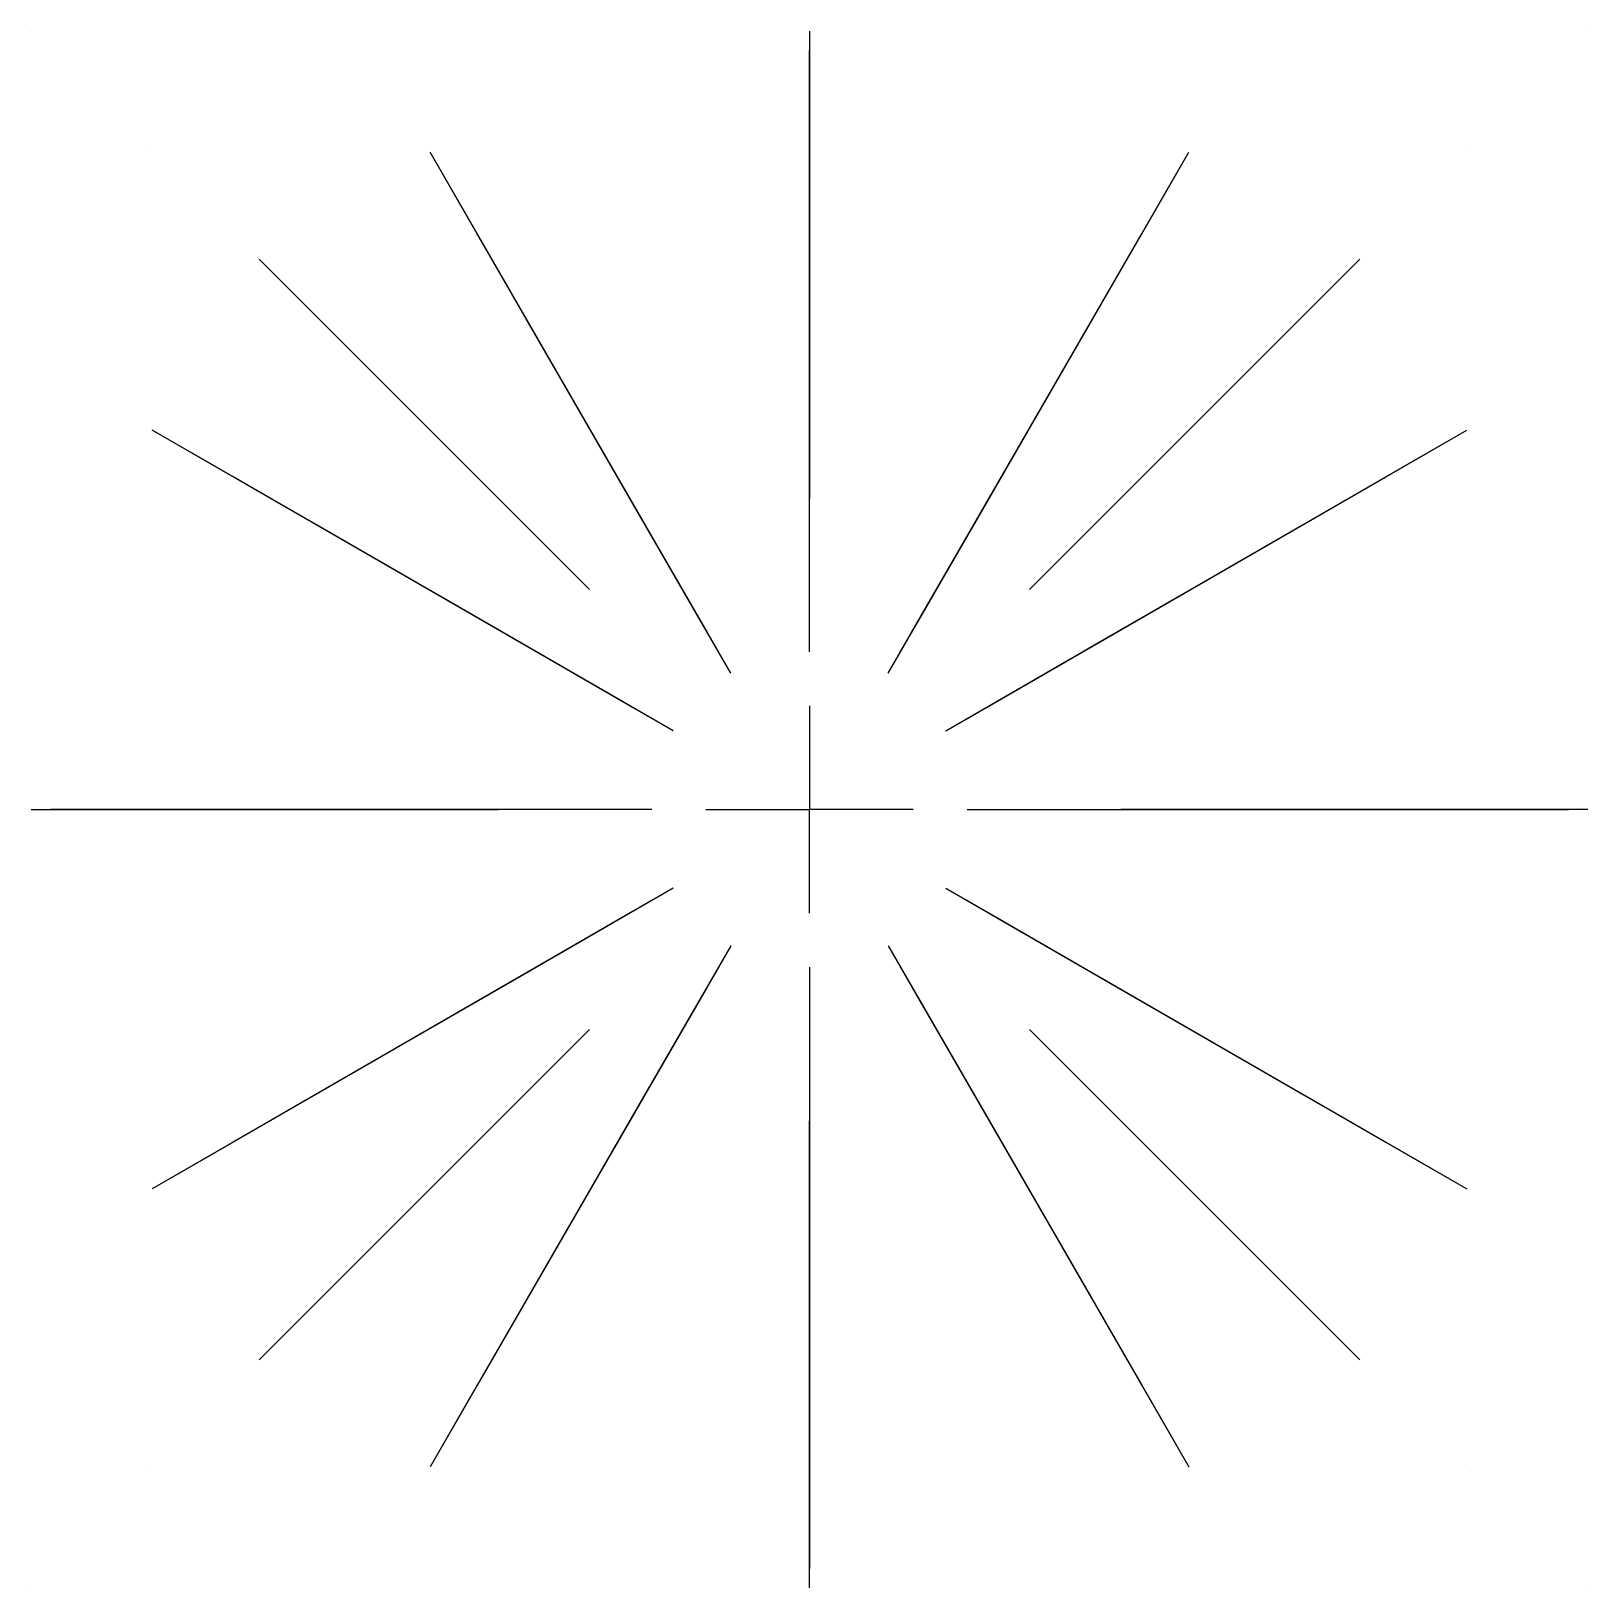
# Model space of a CAD drawing. Header units: metres. Extents: x -75 to 75, y -75 to 75.
import ezdxf

# ---------------------------------------------------------------- set-up
doc = ezdxf.new("R2010")
doc.units = ezdxf.units.M

msp = doc.modelspace()

# ---------------------------------------------------------------- linework, layer by layer
at = {"color": 5}
for p, q in [((-75, 75), (-75, 75, 172.5)), ((0, 75), (0, 30, 828)), ((0, 75), (0, 75, 172.5)), ((75, 75), (75, 75, 172.5)), ((-63.75, 63.75, 172.5), (-63.75, 63.75, 345)), ((0, 63.75, 172.5), (0, 63.75, 345)), ((63.75, 63.75, 172.5), (63.75, 63.75, 345)), ((-53.03, 53.03), (-21.21, 21.21, 828)), ((-52.5, 52.5, 345), (-52.5, 52.5, 517.5)), ((0, 52.5, 345), (0, 52.5, 517.5)), ((53.03, 53.03), (21.21, 21.21, 828)), ((52.5, 52.5, 345), (52.5, 52.5, 517.5)), ((-41.25, 41.25, 517.5), (-41.25, 41.25, 690)), ((0, 41.25, 517.5), (0, 41.25, 690)), ((41.25, 41.25, 517.5), (41.25, 41.25, 690)), ((-30, 30, 690), (-30, 30, 828)), ((0, 30, 690), (0, 30, 828)), ((30, 30, 690), (30, 30, 828)), ((-75, 0), (-30, 0, 828)), ((-75, 0), (-75, 0, 172.5)), ((-63.75, 0, 172.5), (-63.75, 0, 345)), ((-52.5, 0, 345), (-52.5, 0, 517.5)), ((-41.25, 0, 517.5), (-41.25, 0, 690)), ((-30, 0, 690), (-30, 0, 828)), ((75, 0), (30, 0, 828)), ((30, 0, 690), (30, 0, 828)), ((41.25, 0, 517.5), (41.25, 0, 690)), ((52.5, 0, 345), (52.5, 0, 517.5)), ((63.75, 0, 172.5), (63.75, 0, 345)), ((75, 0), (75, 0, 172.5)), ((-53.03, -53.03), (-21.21, -21.21, 828)), ((53.03, -53.03), (21.21, -21.21, 828)), ((-30, -30, 690), (-30, -30, 828)), ((0, -75), (0, -30, 828)), ((0, -30, 690), (0, -30, 828)), ((30, -30, 690), (30, -30, 828)), ((-41.25, -41.25, 517.5), (-41.25, -41.25, 690)), ((0, -41.25, 517.5), (0, -41.25, 690)), ((41.25, -41.25, 517.5), (41.25, -41.25, 690)), ((-52.5, -52.5, 345), (-52.5, -52.5, 517.5)), ((0, -52.5, 345), (0, -52.5, 517.5)), ((52.5, -52.5, 345), (52.5, -52.5, 517.5)), ((-63.75, -63.75, 172.5), (-63.75, -63.75, 345)), ((0, -63.75, 172.5), (0, -63.75, 345)), ((63.75, -63.75, 172.5), (63.75, -63.75, 345)), ((-75, -75), (-75, -75, 172.5)), ((0, -75), (0, -75, 172.5)), ((75, -75), (75, -75, 172.5))]:
    msp.add_line(p, q, dxfattribs=at)
at = {"color": 1}
for p, q in [((0, 36.56, 34.5), (0, 73.12, 34.5)), ((0, 35.44, 75.9), (0, 70.88, 75.9)), ((0, 34.31, 117.3), (0, 68.62, 117.3)), ((0, 33.19, 158.7), (0, 66.38, 158.7)), ((-18.28, 31.66, 34.5), (-36.56, 63.33, 34.5)), ((0, 32.06, 200.1), (0, 64.12, 200.1)), ((18.28, 31.66, 34.5), (36.56, 63.33, 34.5)), ((0, 30.94, 241.5), (0, 61.88, 241.5)), ((-17.72, 30.69, 75.9), (-35.44, 61.38, 75.9)), ((17.72, 30.69, 75.9), (35.44, 61.38, 75.9)), ((-17.16, 29.72, 117.3), (-34.31, 59.43, 117.3)), ((0, 29.81, 282.9), (0, 59.62, 282.9)), ((17.16, 29.72, 117.3), (34.31, 59.43, 117.3)), ((-16.59, 28.74, 158.7), (-33.19, 57.48, 158.7)), ((0, 28.69, 324.3), (0, 57.38, 324.3)), ((16.59, 28.74, 158.7), (33.19, 57.48, 158.7)), ((-16.03, 27.77, 200.1), (-32.06, 55.53, 200.1)), ((16.03, 27.77, 200.1), (32.06, 55.53, 200.1)), ((0, 27.56, 365.7), (0, 55.13, 365.7)), ((-15.47, 26.79, 241.5), (-30.94, 53.59, 241.5)), ((0, 26.44, 407.1), (0, 52.88, 407.1)), ((15.47, 26.79, 241.5), (30.94, 53.59, 241.5)), ((-14.91, 25.82, 282.9), (-29.81, 51.64, 282.9)), ((14.91, 25.82, 282.9), (29.81, 51.64, 282.9)), ((-14.34, 24.84, 324.3), (-28.69, 49.69, 324.3)), ((0, 25.31, 448.5), (0, 50.62, 448.5)), ((14.34, 24.84, 324.3), (28.69, 49.69, 324.3)), ((0, 24.19, 489.9), (0, 48.38, 489.9)), ((-13.78, 23.87, 365.7), (-27.56, 47.74, 365.7)), ((13.78, 23.87, 365.7), (27.56, 47.74, 365.7)), ((-13.22, 22.9, 407.1), (-26.44, 45.79, 407.1)), ((0, 23.06, 531.3), (0, 46.12, 531.3)), ((13.22, 22.9, 407.1), (26.44, 45.79, 407.1)), ((-12.66, 21.92, 448.5), (-25.31, 43.84, 448.5)), ((0, 21.94, 572.7), (0, 43.88, 572.7)), ((12.66, 21.92, 448.5), (25.31, 43.84, 448.5)), ((-12.09, 20.95, 489.9), (-24.19, 41.89, 489.9)), ((0, 20.81, 614.1), (0, 41.62, 614.1)), ((12.09, 20.95, 489.9), (24.19, 41.89, 489.9)), ((-11.53, 19.97, 531.3), (-23.06, 39.95, 531.3)), ((0, 19.69, 655.5), (0, 39.38, 655.5)), ((11.53, 19.97, 531.3), (23.06, 39.95, 531.3)), ((-10.97, 19, 572.7), (-21.94, 38, 572.7)), ((10.97, 19, 572.7), (21.94, 38, 572.7)), ((-31.66, 18.28, 34.5), (-63.33, 36.56, 34.5)), ((-10.41, 18.02, 614.1), (-20.81, 36.05, 614.1)), ((0, 18.56, 696.9), (0, 37.12, 696.9)), ((10.41, 18.02, 614.1), (20.81, 36.05, 614.1)), ((31.66, 18.28, 34.5), (63.33, 36.56, 34.5)), ((-30.69, 17.72, 75.9), (-61.38, 35.44, 75.9)), ((0, 17.44, 738.3), (0, 34.88, 738.3)), ((30.69, 17.72, 75.9), (61.38, 35.44, 75.9)), ((-29.72, 17.16, 117.3), (-59.43, 34.31, 117.3)), ((-28.74, 16.59, 158.7), (-57.48, 33.19, 158.7)), ((-9.84, 17.05, 655.5), (-19.69, 34.1, 655.5)), ((9.84, 17.05, 655.5), (19.69, 34.1, 655.5)), ((28.74, 16.59, 158.7), (57.48, 33.19, 158.7)), ((29.72, 17.16, 117.3), (59.43, 34.31, 117.3)), ((-27.77, 16.03, 200.1), (-55.53, 32.06, 200.1)), ((-9.28, 16.08, 696.9), (-18.56, 32.15, 696.9)), ((0, 16.31, 779.7), (0, 32.63, 779.7)), ((9.28, 16.08, 696.9), (18.56, 32.15, 696.9)), ((27.77, 16.03, 200.1), (55.53, 32.06, 200.1)), ((-26.79, 15.47, 241.5), (-53.59, 30.94, 241.5)), ((-8.72, 15.1, 738.3), (-17.44, 30.2, 738.3)), ((0, 15.19, 821.1), (0, 30.38, 821.1)), ((8.72, 15.1, 738.3), (17.44, 30.2, 738.3)), ((26.79, 15.47, 241.5), (53.59, 30.94, 241.5)), ((-25.82, 14.91, 282.9), (-51.64, 29.81, 282.9)), ((-24.84, 14.34, 324.3), (-49.69, 28.69, 324.3)), ((24.84, 14.34, 324.3), (49.69, 28.69, 324.3)), ((25.82, 14.91, 282.9), (51.64, 29.81, 282.9)), ((-23.87, 13.78, 365.7), (-47.74, 27.56, 365.7)), ((-8.16, 14.13, 779.7), (-16.31, 28.25, 779.7)), ((8.16, 14.13, 779.7), (16.31, 28.25, 779.7)), ((23.87, 13.78, 365.7), (47.74, 27.56, 365.7)), ((-22.9, 13.22, 407.1), (-45.79, 26.44, 407.1)), ((-7.59, 13.15, 821.1), (-15.19, 26.31, 821.1)), ((7.59, 13.15, 821.1), (15.19, 26.31, 821.1)), ((22.9, 13.22, 407.1), (45.79, 26.44, 407.1)), ((-21.92, 12.66, 448.5), (-43.84, 25.31, 448.5)), ((-20.95, 12.09, 489.9), (-41.89, 24.19, 489.9)), ((20.95, 12.09, 489.9), (41.89, 24.19, 489.9)), ((21.92, 12.66, 448.5), (43.84, 25.31, 448.5)), ((-19.97, 11.53, 531.3), (-39.95, 23.06, 531.3)), ((19.97, 11.53, 531.3), (39.95, 23.06, 531.3)), ((-19, 10.97, 572.7), (-38, 21.94, 572.7)), ((19, 10.97, 572.7), (38, 21.94, 572.7)), ((-18.02, 10.41, 614.1), (-36.05, 20.81, 614.1)), ((-17.05, 9.84, 655.5), (-34.1, 19.69, 655.5)), ((17.05, 9.84, 655.5), (34.1, 19.69, 655.5)), ((18.02, 10.41, 614.1), (36.05, 20.81, 614.1)), ((-16.08, 9.28, 696.9), (-32.15, 18.56, 696.9)), ((16.08, 9.28, 696.9), (32.15, 18.56, 696.9)), ((-15.1, 8.72, 738.3), (-30.2, 17.44, 738.3)), ((15.1, 8.72, 738.3), (30.2, 17.44, 738.3)), ((-14.13, 8.16, 779.7), (-28.25, 16.31, 779.7)), ((-13.15, 7.59, 821.1), (-26.31, 15.19, 821.1)), ((13.15, 7.59, 821.1), (26.31, 15.19, 821.1)), ((14.13, 8.16, 779.7), (28.25, 16.31, 779.7)), ((-36.56, 0, 34.5), (-73.12, 0, 34.5)), ((-35.44, 0, 75.9), (-70.88, 0, 75.9)), ((-34.31, 0, 117.3), (-68.62, 0, 117.3)), ((-33.19, 0, 158.7), (-66.38, 0, 158.7)), ((-32.06, 0, 200.1), (-64.12, 0, 200.1)), ((-30.94, 0, 241.5), (-61.88, 0, 241.5)), ((-29.81, 0, 282.9), (-59.62, 0, 282.9)), ((-28.69, 0, 324.3), (-57.38, 0, 324.3)), ((-27.56, 0, 365.7), (-55.13, 0, 365.7)), ((-26.44, 0, 407.1), (-52.88, 0, 407.1)), ((-25.31, 0, 448.5), (-50.62, 0, 448.5)), ((-24.19, 0, 489.9), (-48.38, 0, 489.9)), ((-23.06, 0, 531.3), (-46.12, 0, 531.3)), ((-21.94, 0, 572.7), (-43.88, 0, 572.7)), ((-20.81, 0, 614.1), (-41.62, 0, 614.1)), ((-19.69, 0, 655.5), (-39.38, 0, 655.5)), ((-18.56, 0, 696.9), (-37.12, 0, 696.9)), ((-17.44, 0, 738.3), (-34.88, 0, 738.3)), ((-16.31, 0, 779.7), (-32.63, 0, 779.7)), ((-15.19, 0, 821.1), (-30.38, 0, 821.1)), ((15.19, 0, 821.1), (30.38, 0, 821.1)), ((16.31, 0, 779.7), (32.63, 0, 779.7)), ((17.44, 0, 738.3), (34.88, 0, 738.3)), ((18.56, 0, 696.9), (37.12, 0, 696.9)), ((19.69, 0, 655.5), (39.38, 0, 655.5)), ((20.81, 0, 614.1), (41.62, 0, 614.1)), ((21.94, 0, 572.7), (43.88, 0, 572.7)), ((23.06, 0, 531.3), (46.12, 0, 531.3)), ((24.19, 0, 489.9), (48.38, 0, 489.9)), ((25.31, 0, 448.5), (50.62, 0, 448.5)), ((26.44, 0, 407.1), (52.88, 0, 407.1)), ((27.56, 0, 365.7), (55.13, 0, 365.7)), ((28.69, 0, 324.3), (57.38, 0, 324.3)), ((29.81, 0, 282.9), (59.62, 0, 282.9)), ((30.94, 0, 241.5), (61.88, 0, 241.5)), ((32.06, 0, 200.1), (64.12, 0, 200.1)), ((33.19, 0, 158.7), (66.38, 0, 158.7)), ((34.31, 0, 117.3), (68.62, 0, 117.3)), ((35.44, 0, 75.9), (70.88, 0, 75.9)), ((36.56, 0, 34.5), (73.12, 0, 34.5)), ((-15.1, -8.72, 738.3), (-30.2, -17.44, 738.3)), ((-14.13, -8.16, 779.7), (-28.25, -16.31, 779.7)), ((-13.15, -7.59, 821.1), (-26.31, -15.19, 821.1)), ((13.15, -7.59, 821.1), (26.31, -15.19, 821.1)), ((14.13, -8.16, 779.7), (28.25, -16.31, 779.7)), ((15.1, -8.72, 738.3), (30.2, -17.44, 738.3)), ((-18.02, -10.41, 614.1), (-36.05, -20.81, 614.1)), ((-17.05, -9.84, 655.5), (-34.1, -19.69, 655.5)), ((-16.08, -9.28, 696.9), (-32.15, -18.56, 696.9)), ((16.08, -9.28, 696.9), (32.15, -18.56, 696.9)), ((17.05, -9.84, 655.5), (34.1, -19.69, 655.5)), ((18.02, -10.41, 614.1), (36.05, -20.81, 614.1)), ((-19.97, -11.53, 531.3), (-39.95, -23.06, 531.3)), ((-19, -10.97, 572.7), (-38, -21.94, 572.7)), ((19, -10.97, 572.7), (38, -21.94, 572.7)), ((19.97, -11.53, 531.3), (39.95, -23.06, 531.3)), ((-22.9, -13.22, 407.1), (-45.79, -26.44, 407.1)), ((-21.92, -12.66, 448.5), (-43.84, -25.31, 448.5)), ((-20.95, -12.09, 489.9), (-41.89, -24.19, 489.9)), ((-7.59, -13.15, 821.1), (-15.19, -26.31, 821.1)), ((7.59, -13.15, 821.1), (15.19, -26.31, 821.1)), ((20.95, -12.09, 489.9), (41.89, -24.19, 489.9)), ((21.92, -12.66, 448.5), (43.84, -25.31, 448.5)), ((22.9, -13.22, 407.1), (45.79, -26.44, 407.1)), ((-25.82, -14.91, 282.9), (-51.64, -29.81, 282.9)), ((-24.84, -14.34, 324.3), (-49.69, -28.69, 324.3)), ((-23.87, -13.78, 365.7), (-47.74, -27.56, 365.7)), ((-8.16, -14.13, 779.7), (-16.31, -28.25, 779.7)), ((8.16, -14.13, 779.7), (16.31, -28.25, 779.7)), ((23.87, -13.78, 365.7), (47.74, -27.56, 365.7)), ((24.84, -14.34, 324.3), (49.69, -28.69, 324.3)), ((25.82, -14.91, 282.9), (51.64, -29.81, 282.9)), ((-27.77, -16.03, 200.1), (-55.53, -32.06, 200.1)), ((-26.79, -15.47, 241.5), (-53.59, -30.94, 241.5)), ((-9.28, -16.08, 696.9), (-18.56, -32.15, 696.9)), ((-8.72, -15.1, 738.3), (-17.44, -30.2, 738.3)), ((0, -15.19, 821.1), (0, -30.38, 821.1)), ((0, -16.31, 779.7), (0, -32.63, 779.7)), ((8.72, -15.1, 738.3), (17.44, -30.2, 738.3)), ((9.28, -16.08, 696.9), (18.56, -32.15, 696.9)), ((26.79, -15.47, 241.5), (53.59, -30.94, 241.5)), ((27.77, -16.03, 200.1), (55.53, -32.06, 200.1)), ((-30.69, -17.72, 75.9), (-61.38, -35.44, 75.9)), ((-29.72, -17.16, 117.3), (-59.43, -34.31, 117.3)), ((-28.74, -16.59, 158.7), (-57.48, -33.19, 158.7)), ((-9.84, -17.05, 655.5), (-19.69, -34.1, 655.5)), ((0, -17.44, 738.3), (0, -34.88, 738.3)), ((9.84, -17.05, 655.5), (19.69, -34.1, 655.5)), ((28.74, -16.59, 158.7), (57.48, -33.19, 158.7)), ((29.72, -17.16, 117.3), (59.43, -34.31, 117.3)), ((30.69, -17.72, 75.9), (61.38, -35.44, 75.9)), ((-31.66, -18.28, 34.5), (-63.33, -36.56, 34.5)), ((-10.97, -19, 572.7), (-21.94, -38, 572.7)), ((-10.41, -18.02, 614.1), (-20.81, -36.05, 614.1)), ((0, -18.56, 696.9), (0, -37.12, 696.9)), ((10.41, -18.02, 614.1), (20.81, -36.05, 614.1)), ((10.97, -19, 572.7), (21.94, -38, 572.7)), ((31.66, -18.28, 34.5), (63.33, -36.56, 34.5)), ((-12.09, -20.95, 489.9), (-24.19, -41.89, 489.9)), ((-11.53, -19.97, 531.3), (-23.06, -39.95, 531.3)), ((0, -19.69, 655.5), (0, -39.38, 655.5)), ((0, -20.81, 614.1), (0, -41.62, 614.1)), ((11.53, -19.97, 531.3), (23.06, -39.95, 531.3)), ((12.09, -20.95, 489.9), (24.19, -41.89, 489.9)), ((-12.66, -21.92, 448.5), (-25.31, -43.84, 448.5)), ((0, -21.94, 572.7), (0, -43.88, 572.7)), ((12.66, -21.92, 448.5), (25.31, -43.84, 448.5)), ((-13.78, -23.87, 365.7), (-27.56, -47.74, 365.7)), ((-13.22, -22.9, 407.1), (-26.44, -45.79, 407.1)), ((0, -23.06, 531.3), (0, -46.12, 531.3)), ((13.22, -22.9, 407.1), (26.44, -45.79, 407.1)), ((13.78, -23.87, 365.7), (27.56, -47.74, 365.7)), ((-14.34, -24.84, 324.3), (-28.69, -49.69, 324.3)), ((0, -24.19, 489.9), (0, -48.38, 489.9)), ((0, -25.31, 448.5), (0, -50.62, 448.5)), ((14.34, -24.84, 324.3), (28.69, -49.69, 324.3)), ((-15.47, -26.79, 241.5), (-30.94, -53.59, 241.5)), ((-14.91, -25.82, 282.9), (-29.81, -51.64, 282.9)), ((0, -26.44, 407.1), (0, -52.88, 407.1)), ((14.91, -25.82, 282.9), (29.81, -51.64, 282.9)), ((15.47, -26.79, 241.5), (30.94, -53.59, 241.5)), ((-16.03, -27.77, 200.1), (-32.06, -55.53, 200.1)), ((0, -27.56, 365.7), (0, -55.13, 365.7)), ((16.03, -27.77, 200.1), (32.06, -55.53, 200.1)), ((-17.16, -29.72, 117.3), (-34.31, -59.43, 117.3)), ((-16.59, -28.74, 158.7), (-33.19, -57.48, 158.7)), ((0, -28.69, 324.3), (0, -57.38, 324.3)), ((0, -29.81, 282.9), (0, -59.62, 282.9)), ((16.59, -28.74, 158.7), (33.19, -57.48, 158.7)), ((17.16, -29.72, 117.3), (34.31, -59.43, 117.3)), ((-17.72, -30.69, 75.9), (-35.44, -61.38, 75.9)), ((0, -30.94, 241.5), (0, -61.88, 241.5)), ((17.72, -30.69, 75.9), (35.44, -61.38, 75.9)), ((-18.28, -31.66, 34.5), (-36.56, -63.33, 34.5)), ((0, -32.06, 200.1), (0, -64.12, 200.1)), ((18.28, -31.66, 34.5), (36.56, -63.33, 34.5)), ((0, -33.19, 158.7), (0, -66.38, 158.7)), ((0, -34.31, 117.3), (0, -68.62, 117.3)), ((0, -35.44, 75.9), (0, -70.88, 75.9)), ((0, -36.56, 34.5), (0, -73.12, 34.5))]:
    msp.add_line(p, q, dxfattribs=at)
at = {"color": 6}
for p, q in [((0, 35.62, 69), (0, 69.38, 103.5)), ((0, 34.69, 103.5), (0, 69.38, 69)), ((0, 33.75, 138), (0, 65.62, 172.5)), ((0, 32.81, 172.5), (0, 65.62, 138)), ((0, 31.88, 207), (0, 61.88, 241.5)), ((0, 30.94, 241.5), (0, 61.88, 207)), ((0, 30, 276), (0, 58.12, 310.5)), ((0, 29.06, 310.5), (0, 58.12, 276)), ((0, 28.12, 345), (0, 54.38, 379.5)), ((0, 27.19, 379.5), (0, 54.38, 345)), ((0, 26.25, 414), (0, 50.62, 448.5)), ((0, 25.31, 448.5), (0, 50.62, 414)), ((0, 24.37, 483), (0, 46.88, 517.5)), ((0, 23.44, 517.5), (0, 46.88, 483)), ((0, 22.5, 552), (0, 43.12, 586.5)), ((0, 21.56, 586.5), (0, 43.12, 552)), ((0, 20.62, 621), (0, 39.38, 655.5)), ((0, 19.69, 655.5), (0, 39.38, 621)), ((0, 18.75, 690), (0, 35.62, 724.5)), ((0, 17.81, 724.5), (0, 35.62, 690)), ((0, 16.88, 759), (0, 31.88, 793.5)), ((0, 15.94, 793.5), (0, 31.88, 759)), ((-35.62, 0, 69), (-69.38, 0, 103.5)), ((-34.69, 0, 103.5), (-69.38, 0, 69)), ((-33.75, 0, 138), (-65.62, 0, 172.5)), ((-32.81, 0, 172.5), (-65.62, 0, 138)), ((-31.88, 0, 207), (-61.88, 0, 241.5)), ((-30.94, 0, 241.5), (-61.88, 0, 207)), ((-30, 0, 276), (-58.12, 0, 310.5)), ((-29.06, 0, 310.5), (-58.12, 0, 276)), ((-28.12, 0, 345), (-54.38, 0, 379.5)), ((-27.19, 0, 379.5), (-54.38, 0, 345)), ((-26.25, 0, 414), (-50.62, 0, 448.5)), ((-25.31, 0, 448.5), (-50.62, 0, 414)), ((-24.37, 0, 483), (-46.88, 0, 517.5)), ((-23.44, 0, 517.5), (-46.88, 0, 483)), ((-22.5, 0, 552), (-43.12, 0, 586.5)), ((-21.56, 0, 586.5), (-43.12, 0, 552)), ((-20.62, 0, 621), (-39.38, 0, 655.5)), ((-19.69, 0, 655.5), (-39.38, 0, 621)), ((-18.75, 0, 690), (-35.62, 0, 724.5)), ((-17.81, 0, 724.5), (-35.62, 0, 690)), ((-16.88, 0, 759), (-31.88, 0, 793.5)), ((-15.94, 0, 793.5), (-31.88, 0, 759)), ((15.94, 0, 793.5), (31.88, 0, 759)), ((16.88, 0, 759), (31.88, 0, 793.5)), ((17.81, 0, 724.5), (35.62, 0, 690)), ((18.75, 0, 690), (35.62, 0, 724.5)), ((19.69, 0, 655.5), (39.38, 0, 621)), ((20.62, 0, 621), (39.38, 0, 655.5)), ((21.56, 0, 586.5), (43.12, 0, 552)), ((22.5, 0, 552), (43.12, 0, 586.5)), ((23.44, 0, 517.5), (46.88, 0, 483)), ((24.37, 0, 483), (46.88, 0, 517.5)), ((25.31, 0, 448.5), (50.62, 0, 414)), ((26.25, 0, 414), (50.62, 0, 448.5)), ((27.19, 0, 379.5), (54.38, 0, 345)), ((28.12, 0, 345), (54.38, 0, 379.5)), ((29.06, 0, 310.5), (58.12, 0, 276)), ((30, 0, 276), (58.12, 0, 310.5)), ((30.94, 0, 241.5), (61.88, 0, 207)), ((31.88, 0, 207), (61.88, 0, 241.5)), ((32.81, 0, 172.5), (65.62, 0, 138)), ((33.75, 0, 138), (65.62, 0, 172.5)), ((34.69, 0, 103.5), (69.38, 0, 69)), ((35.62, 0, 69), (69.38, 0, 103.5)), ((0, -15.94, 793.5), (0, -31.88, 759)), ((0, -16.88, 759), (0, -31.88, 793.5)), ((0, -17.81, 724.5), (0, -35.62, 690)), ((0, -18.75, 690), (0, -35.62, 724.5)), ((0, -19.69, 655.5), (0, -39.38, 621)), ((0, -20.62, 621), (0, -39.38, 655.5)), ((0, -21.56, 586.5), (0, -43.12, 552)), ((0, -22.5, 552), (0, -43.12, 586.5)), ((0, -23.44, 517.5), (0, -46.88, 483)), ((0, -24.37, 483), (0, -46.88, 517.5)), ((0, -25.31, 448.5), (0, -50.62, 414)), ((0, -26.25, 414), (0, -50.62, 448.5)), ((0, -27.19, 379.5), (0, -54.38, 345)), ((0, -28.12, 345), (0, -54.38, 379.5)), ((0, -29.06, 310.5), (0, -58.12, 276)), ((0, -30, 276), (0, -58.12, 310.5)), ((0, -30.94, 241.5), (0, -61.88, 207)), ((0, -31.88, 207), (0, -61.88, 241.5)), ((0, -32.81, 172.5), (0, -65.62, 138)), ((0, -33.75, 138), (0, -65.62, 172.5)), ((0, -34.69, 103.5), (0, -69.38, 69)), ((0, -35.62, 69), (0, -69.38, 103.5))]:
    msp.add_line(p, q, dxfattribs=at)
at = {"color": 4}
for p, q in [((0, 10, 828), (0, 9.5, 832)), ((0, 9.5, 832), (0, 9, 836)), ((0, 9, 836), (0, 8.5, 840)), ((0, 8.5, 840), (0, 8, 844)), ((0, 8, 844), (0, 7.5, 848)), ((0, 7.5, 848), (0, 7, 852)), ((0, 7, 852), (0, 6.5, 856)), ((0, 6.5, 856), (0, 6, 860)), ((0, 6, 860), (0, 5.5, 864)), ((0, 5.5, 864), (0, 5, 868)), ((0, 5, 868), (0, 4.5, 872)), ((0, 4.5, 872), (0, 4, 876)), ((0, 4, 876), (0, 3.5, 880)), ((0, 3.5, 880), (0, 3, 884)), ((0, 3, 884), (0, 2.5, 888)), ((0, 2.5, 888), (0, 2, 892)), ((0, 2, 892), (0, 1.5, 896)), ((0, 1.5, 896), (0, 1, 900)), ((-10, 0, 828), (-9.5, 0, 832)), ((-9.5, 0, 832), (-9, 0, 836)), ((-9, 0, 836), (-8.5, 0, 840)), ((-8.5, 0, 840), (-8, 0, 844)), ((-8, 0, 844), (-7.5, 0, 848)), ((-7.5, 0, 848), (-7, 0, 852)), ((-7, 0, 852), (-6.5, 0, 856)), ((-6.5, 0, 856), (-6, 0, 860)), ((-6, 0, 860), (-5.5, 0, 864)), ((-5.5, 0, 864), (-5, 0, 868)), ((-5, 0, 868), (-4.5, 0, 872)), ((-4.5, 0, 872), (-4, 0, 876)), ((-4, 0, 876), (-3.5, 0, 880)), ((-3.5, 0, 880), (-3, 0, 884)), ((-3, 0, 884), (-2.5, 0, 888)), ((-2.5, 0, 888), (-2, 0, 892)), ((-2, 0, 892), (-1.5, 0, 896)), ((-1.5, 0, 896), (-1, 0, 900)), ((-1, 0, 900), (-0.5, 0, 904)), ((-0.5, 0, 904), (0, 0, 908)), ((0, 1, 900), (0, 0.5, 904)), ((0, 0.5, 904), (0, 0, 908)), ((0.5, 0, 904), (0, 0, 908)), ((0, -0.5, 904), (0, 0, 908)), ((1, 0, 900), (0.5, 0, 904)), ((1.5, 0, 896), (1, 0, 900)), ((2, 0, 892), (1.5, 0, 896)), ((2.5, 0, 888), (2, 0, 892)), ((3, 0, 884), (2.5, 0, 888)), ((3.5, 0, 880), (3, 0, 884)), ((4, 0, 876), (3.5, 0, 880)), ((4.5, 0, 872), (4, 0, 876)), ((5, 0, 868), (4.5, 0, 872)), ((5.5, 0, 864), (5, 0, 868)), ((6, 0, 860), (5.5, 0, 864)), ((6.5, 0, 856), (6, 0, 860)), ((7, 0, 852), (6.5, 0, 856)), ((7.5, 0, 848), (7, 0, 852)), ((8, 0, 844), (7.5, 0, 848)), ((8.5, 0, 840), (8, 0, 844)), ((9, 0, 836), (8.5, 0, 840)), ((9.5, 0, 832), (9, 0, 836)), ((10, 0, 828), (9.5, 0, 832)), ((0, -1, 900), (0, -0.5, 904)), ((0, -1.5, 896), (0, -1, 900)), ((0, -2, 892), (0, -1.5, 896)), ((0, -2.5, 888), (0, -2, 892)), ((0, -3, 884), (0, -2.5, 888)), ((0, -3.5, 880), (0, -3, 884)), ((0, -4, 876), (0, -3.5, 880)), ((0, -4.5, 872), (0, -4, 876)), ((0, -5, 868), (0, -4.5, 872)), ((0, -5.5, 864), (0, -5, 868)), ((0, -6, 860), (0, -5.5, 864)), ((0, -6.5, 856), (0, -6, 860)), ((0, -7, 852), (0, -6.5, 856)), ((0, -7.5, 848), (0, -7, 852)), ((0, -8, 844), (0, -7.5, 848)), ((0, -8.5, 840), (0, -8, 844)), ((0, -9, 836), (0, -8.5, 840)), ((0, -9.5, 832), (0, -9, 836)), ((0, -10, 828), (0, -9.5, 832))]:
    msp.add_line(p, q, dxfattribs=at)

doc.saveas('drawing.dxf')
